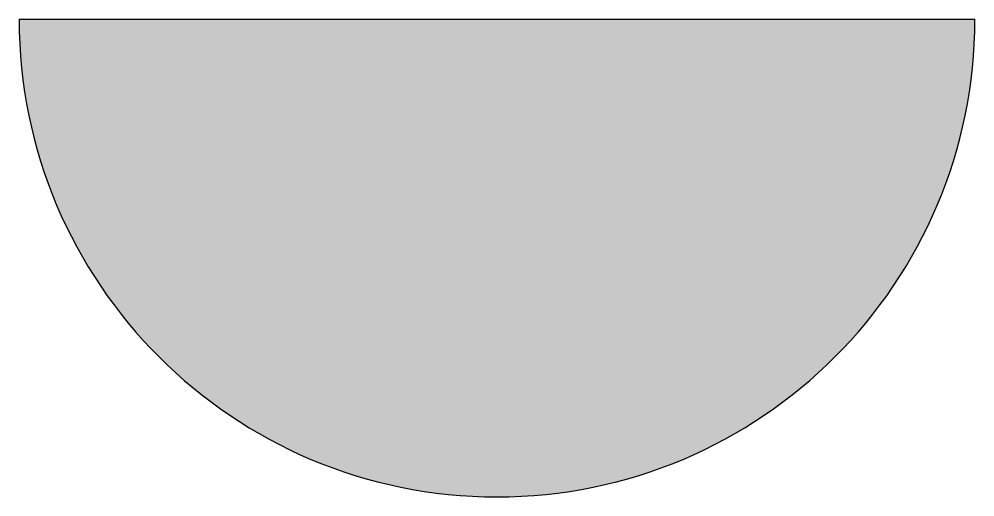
# Model space of a CAD drawing. Extents: x -29676 to -29376, y 6067 to 6217.
import ezdxf

# ---------------------------------------------------------------- set-up
doc = ezdxf.new("R2010")
doc.units = 0
doc.header["$MEASUREMENT"] = 0
doc.layers.get('0').update_dxf_attribs({"linetype": 'CONTINUOUS'})

msp = doc.modelspace()

# ---------------------------------------------------------------- hatches: boundary and pattern name
msp.add_hatch(color=256).paths.add_polyline_path([(-29376.45, 6217.13), (-29676.45, 6217.13, 1)])

# ---------------------------------------------------------------- linework, layer by layer
msp.add_line((-29676.45, 6217.13), (-29376.45, 6217.13))
msp.add_arc((-29526.45, 6217.13), 150, 180, 0)

doc.saveas('drawing.dxf')
